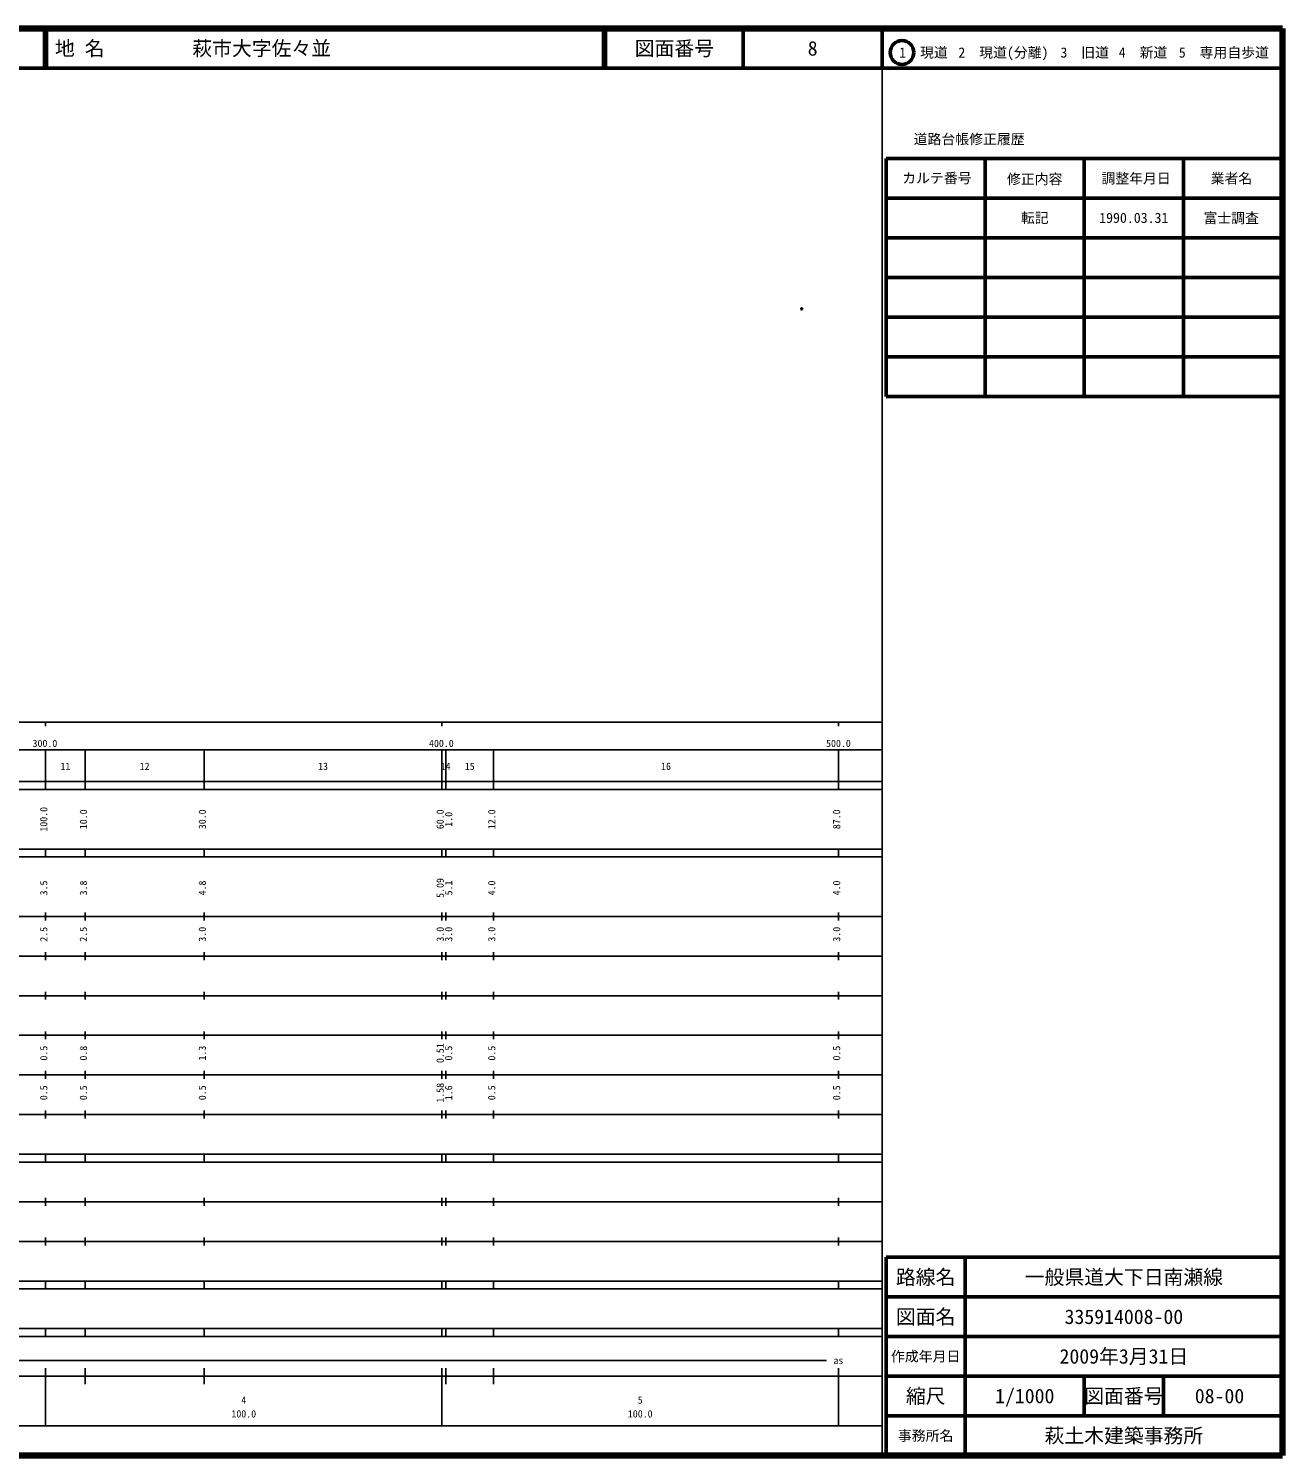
# Model space of a CAD drawing. Units: millimetres on the paper. Extents: x 40 to 680, y 20 to 380.
# Drawn here: x 363.7 to 680, y 20 to 380 of the extents above; entities that cross this region are included whole.
import ezdxf
from ezdxf.enums import TextEntityAlignment as Align

# ---------------------------------------------------------------- set-up
doc = ezdxf.new("R2010")
doc.units = ezdxf.units.MM
doc.header["$PDMODE"] = 32
doc.header["$PDSIZE"] = 0.5
doc.layers.add('M-OTRS', color=6, linetype='Continuous')
doc.layers.add('M-TTL-TXT', color=7, linetype='Continuous')
for name, color, linetype, lineweight in [('M-TTL', 2, 'Continuous', 140), ('M-TTL-BAND', 7, 'Continuous', 25), ('M-TTL-FRAM', 2, 'Continuous', 50), ('M-TTL-LINE', 7, 'Continuous', 50)]:
    doc.layers.add(name, color=color, linetype=linetype, lineweight=lineweight)
doc.styles.add('ＭＳ ゴシック', font='')
doc.styles.get('ＭＳ ゴシック').set_extended_font_data('MS Gothic')

msp = doc.modelspace()

# ---------------------------------------------------------------- linework, layer by layer
at = {"layer": 'M-OTRS'}
msp.add_point((558.724, 309.307), dxfattribs=at)
at = {"layer": 'M-TTL'}
for p, q in [((680, 380), (40, 380)), ((680, 20), (680, 380)), ((40, 20), (680, 20))]:
    msp.add_line(p, q, dxfattribs=at)
at = {"layer": 'M-TTL-BAND'}
for p, q in [((579, 20), (579, 370)), ((40, 205), (579, 205)), ((368, 205), (368, 204)), ((468, 205), (468, 204)), ((568, 205), (568, 204)), ((68, 198), (579, 198)), ((368, 188), (368, 198)), ((378, 188), (378, 198)), ((408, 188), (408, 198)), ((468, 188), (468, 198)), ((469, 188), (469, 198)), ((481, 188), (481, 198)), ((568, 188), (568, 198)), ((40, 190), (579, 190)), ((40, 188), (579, 188)), ((40, 173), (579, 173)), ((368, 171), (368, 173)), ((378, 171), (378, 173)), ((408, 171), (408, 173)), ((468, 171), (468, 173)), ((469, 171), (469, 173)), ((481, 171), (481, 173)), ((568, 171), (568, 173)), ((40, 171), (579, 171)), ((40, 156), (579, 156)), ((368, 155), (368, 157)), ((378, 155), (378, 157)), ((408, 155), (408, 157)), ((468, 155), (468, 157)), ((469, 155), (469, 157)), ((481, 155), (481, 157)), ((568, 155), (568, 157)), ((46, 146), (579, 146)), ((368, 145), (368, 147)), ((378, 145), (378, 147)), ((408, 145), (408, 147)), ((468, 145), (468, 147)), ((469, 145), (469, 147)), ((481, 145), (481, 147)), ((568, 145), (568, 147)), ((368, 135), (368, 137)), ((378, 135), (378, 137)), ((408, 135), (408, 137)), ((468, 135), (468, 137)), ((469, 135), (469, 137)), ((481, 135), (481, 137)), ((568, 135), (568, 137)), ((52, 136), (579, 136)), ((46, 126), (579, 126)), ((368, 125), (368, 127)), ((378, 125), (378, 127)), ((408, 125), (408, 127)), ((468, 125), (468, 127)), ((469, 125), (469, 127)), ((481, 125), (481, 127)), ((568, 125), (568, 127)), ((52, 116), (579, 116)), ((368, 115), (368, 117)), ((378, 115), (378, 117)), ((408, 115), (408, 117)), ((468, 115), (468, 117)), ((469, 115), (469, 117)), ((481, 115), (481, 117)), ((568, 115), (568, 117)), ((46, 106), (579, 106)), ((368, 105), (368, 107)), ((378, 105), (378, 107)), ((408, 105), (408, 107)), ((468, 105), (468, 107)), ((469, 105), (469, 107)), ((481, 105), (481, 107)), ((568, 105), (568, 107)), ((40, 96), (579, 96)), ((40, 94), (579, 94)), ((368, 94), (368, 96)), ((378, 94), (378, 96)), ((408, 94), (408, 96)), ((468, 94), (468, 96)), ((469, 94), (469, 96)), ((481, 94), (481, 96)), ((568, 94), (568, 96)), ((49, 84), (579, 84)), ((368, 83), (368, 85)), ((378, 83), (378, 85)), ((408, 83), (408, 85)), ((468, 83), (468, 85)), ((469, 83), (469, 85)), ((481, 83), (481, 85)), ((568, 83), (568, 85)), ((40, 74), (579, 74)), ((368, 73), (368, 75)), ((378, 73), (378, 75)), ((408, 73), (408, 75)), ((468, 73), (468, 75)), ((469, 73), (469, 75)), ((481, 73), (481, 75)), ((568, 73), (568, 75)), ((40, 64), (579, 64)), ((40, 62), (579, 62)), ((368, 62), (368, 64)), ((378, 62), (378, 64)), ((408, 62), (408, 64)), ((468, 62), (468, 64)), ((469, 62), (469, 64)), ((481, 62), (481, 64)), ((568, 62), (568, 64)), ((40, 52), (579, 52)), ((368, 50), (368, 52)), ((378, 50), (378, 52)), ((408, 50), (408, 52)), ((468, 50), (468, 52)), ((469, 50), (469, 52)), ((481, 50), (481, 52)), ((568, 50), (568, 52)), ((40, 50), (579, 50)), ((71, 44), (565, 44)), ((40, 40), (579, 40)), ((368, 27.5), (368, 42)), ((378, 38), (378, 42)), ((408, 38), (408, 42)), ((468, 27.5), (468, 42)), ((469, 38), (469, 42)), ((481, 38), (481, 42)), ((568, 27.5), (568, 42)), ((68, 27.5), (579, 27.5))]:
    msp.add_line(p, q, dxfattribs=at)
at = {"layer": 'M-TTL-FRAM'}
for p, q in [((580, 347.197), (580, 287.197)), ((580, 347.197), (680, 347.197)), ((580, 287.197), (680, 287.197)), ((680, 70), (580, 70)), ((580, 70), (580, 20))]:
    msp.add_line(p, q, dxfattribs=at)
at = {"layer": 'M-TTL-LINE'}
for p, q in [((367.75, 380), (367.75, 370)), ((368.25, 380), (368.25, 370)), ((508.747, 380), (508.747, 370)), ((509.247, 380), (509.247, 370)), ((543.997, 380), (543.997, 370)), ((579, 380), (579, 370)), ((40, 370), (680, 370)), ((605, 347.197), (605, 287.197)), ((630, 347.197), (630, 287.197)), ((655, 347.197), (655, 287.197)), ((580, 337.197), (680, 337.197)), ((580, 327.197), (680, 327.197)), ((580, 317.197), (680, 317.197)), ((580, 307.197), (680, 307.197)), ((580, 297.197), (680, 297.197)), ((600, 70), (600, 20)), ((680, 60), (580, 60)), ((680, 50), (580, 50)), ((680, 40), (580, 40)), ((630, 40), (630, 30)), ((650, 40), (650, 30)), ((680, 30), (580, 30))]:
    msp.add_line(p, q, dxfattribs=at)
msp.add_circle((584.031, 373.958), 3, dxfattribs=at)

# ---------------------------------------------------------------- texts
at = {"layer": 'M-TTL-BAND', "style": 'ＭＳ ゴシック'}
for s, p in [('300.0', (367.844, 198.195)), ('400.0', (467.844, 198.195)), ('500.0', (568, 198.195)), ('11', (373, 192.405)), ('12', (393, 192.405)), ('13', (438, 192.405)), ('14', (468.917, 192.405)), ('15', (475, 192.405)), ('16', (524.5, 192.405)), ('as', (568, 42.5)), ('4', (418, 32.523)), ('5', (518, 32.523)), ('100.0', (418, 29.033)), ('100.0', (518, 29.033))]:
    msp.add_text(s, height=1.833, dxfattribs=at).set_placement(p, align=Align.BOTTOM_CENTER)
for s, p in [('100.0', (369, 180.5)), ('10.0', (379, 180.5)), ('30.0', (409, 180.5)), ('60.0', (469, 180.5)), ('1.0', (471.132, 180.5)), ('12.0', (482, 180.5)), ('87.0', (569, 180.5)), ('3.5', (369, 163.174)), ('3.8', (379, 163.174)), ('4.8', (409, 163.174)), ('5.09', (469, 163.174)), ('5.1', (471.132, 163.174)), ('4.0', (482, 163.174)), ('4.0', (569, 163.174)), ('2.5', (369, 151.5)), ('2.5', (379, 151.5)), ('3.0', (409, 151.5)), ('3.0', (469, 151.5)), ('3.0', (471.132, 151.5)), ('3.0', (482, 151.5)), ('3.0', (569, 151.5)), ('0.5', (369, 121.5)), ('0.8', (379, 121.5)), ('1.3', (409, 121.5)), ('0.51', (469, 121.5)), ('0.5', (471.132, 121.5)), ('0.5', (482, 121.5)), ('0.5', (569, 121.5)), ('0.5', (369, 111.5)), ('0.5', (379, 111.5)), ('0.5', (409, 111.5)), ('1.58', (469, 111.5)), ('1.6', (471.132, 111.5)), ('0.5', (482, 111.5)), ('0.5', (569, 111.5))]:
    msp.add_text(s, height=1.833, rotation=90, dxfattribs=at).set_placement(p, align=Align.BOTTOM_CENTER)
at = {"layer": 'M-TTL-TXT', "style": 'ＭＳ ゴシック'}
for s, p in [('地 名', (370.38, 375)), ('萩市大字佐々並', (405.024, 375))]:
    msp.add_text(s, height=3.666, dxfattribs=at).set_placement(p, align=Align.MIDDLE_LEFT)
for s, height, p in [('図面番号', 3.666, (526.622, 375)), ('8', 3.666, (561.497, 375)), ('1\u3000現道', 2.566, (589.448, 373.958)), ('2\u3000現道(分離)', 2.566, (609.619, 373.958)), ('3\u3000旧道', 2.566, (630.121, 373.958)), ('4\u3000新道', 2.566, (644.824, 373.958)), ('5\u3000専用自歩道', 2.566, (665.228, 373.958)), ('道路台帳修正履歴', 2.566, (600.968, 352.113)), ('カルテ番号', 2.566, (592.839, 342.277)), ('修正内容', 2.566, (617.509, 342.023)), ('調整年月日', 2.566, (643.089, 342.197)), ('業者名', 2.566, (667.134, 342.197)), ('転記', 2.566, (617.5, 332.245)), ('1990.03.31', 2.566, (642.5, 332.245)), ('富士調査', 2.566, (667.077, 332.189)), ('路線名', 3.666, (590, 65)), ('路線名', 3.666, (590, 65)), ('一般県道大下日南瀬線', 3.666, (640, 65)), ('図面名', 3.666, (590, 55)), ('図面名', 3.666, (590, 55)), ('335914008-00', 3.666, (640, 55)), ('2009年3月31日', 3.666, (640, 45)), ('作成年月日', 2.566, (590, 45)), ('作成年月日', 2.566, (590, 45)), ('縮尺', 3.666, (590, 35)), ('縮尺', 3.666, (590, 35)), ('1/1000', 3.666, (615, 35)), ('図面番号', 3.666, (640, 35)), ('図面番号', 3.666, (640, 35)), ('08-00', 3.666, (664.125, 35)), ('事務所名', 2.566, (590, 25)), ('事務所名', 2.566, (590, 25)), ('萩土木建築事務所', 3.666, (640, 25))]:
    msp.add_text(s, height=height, dxfattribs=at).set_placement(p, align=Align.MIDDLE_CENTER)

doc.saveas('drawing.dxf')
